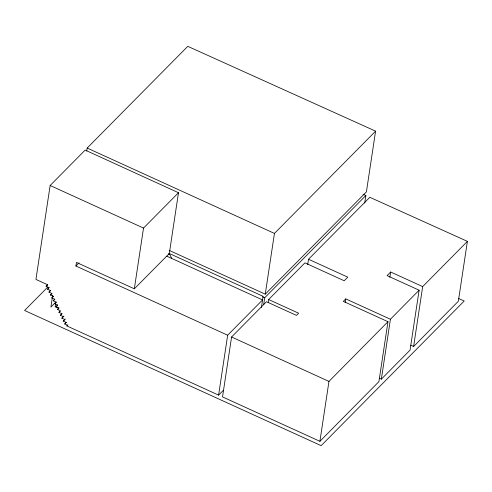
<?xml version="1.0" encoding="UTF-8"?>
<svg xmlns="http://www.w3.org/2000/svg" width="492" height="492" viewBox="0 0 492 492"><rect width="100%" height="100%" fill="white"/><g stroke="black" fill="none" stroke-linecap="round" stroke-linejoin="round"><path stroke-width="0.74" d="M171.69 258.417L169.316 253.485L178.491 192.729L85.159 150.085L50.141 185.49L35.934 279.438L47.595 284.751L46.1 286.344L49.028 287.648L47.533 289.241L50.461 290.544L48.96 292.137L51.888 293.441L50.393 295.028L53.321 296.332L51.826 297.924L54.753 299.228L53.259 300.821L56.186 302.125L54.686 303.712L57.613 305.015L56.119 306.608L59.095 307.912L57.552 309.505L60.479 310.809L58.985 312.395L61.912 313.699L60.411 315.292L63.339 316.596L61.844 318.189L64.772 319.493L63.277 321.085L66.205 322.389L64.71 323.976L67.638 325.28L66.844 325.925L218.602 395.119L223.362 390.31M52.706 295.206L50.91 307.076L55.694 302.236M55.817 302.211L55.129 306.762L58.542 308.318M86.709 151.087L87.17 148.055L187.778 46.34L375.593 131.155L366.405 191.905L265.256 294.161L169.223 250.391M166.856 256.203L262.562 299.935L227.661 335.218L75.909 266.018L76.451 262.421L134.347 288.822M178.491 192.729L143.523 228.067L134.334 288.816L169.316 253.485L263.103 296.338L261.412 307.518M218.602 395.119L227.661 335.218M268.183 302.586L268.638 299.548L298.619 313.213L296.467 315.39L266.486 301.725L231.584 337.002L222.525 396.909L319.905 441.312L378.914 381.614L387.973 321.707L343.318 301.356L345.759 298.89L390.414 319.24L419.116 290.2L387.087 275.606L390.648 272.008L422.671 286.602L467.4 241.357L369.812 197.286L308.509 259.253L307.703 264.561M263.681 304.585L264.714 297.758L365.863 195.502L363.065 194.242M265.256 294.161L274.444 233.417L375.593 131.155M319.905 441.312L328.963 381.405L387.973 321.707M345.187 302.678L345.759 298.89M364.713 203.085L365.863 195.502M389.842 277.316L390.648 272.008M379.258 378.194L381.355 379.147L390.414 319.24M419.116 290.2L410.057 350.107L381.355 379.147M410.826 345.243L413.612 346.509L422.671 286.602M467.4 241.357L458.341 301.264L413.612 346.509M46.1 286.344L47.681 284.751M47.779 287.051L24.6 310.489L321.147 445.66L464.22 301.018L458.636 298.478M47.533 289.241L49.108 287.642M48.96 292.137L50.541 290.538M75.909 266.018L79.064 262.826M50.393 295.028L51.974 293.435M51.826 297.924L53.407 296.325M53.259 300.821L54.833 299.222M54.686 303.712L56.266 302.119M56.119 306.608L57.699 305.009M57.552 309.505L58.603 308.441M58.985 312.395L60.036 311.331M60.411 315.292L61.992 313.699M61.844 318.189L63.948 316.061M63.277 321.085L65.381 318.951M64.71 323.976L66.285 322.383M66.844 325.925L67.896 324.861M268.638 299.548L304.942 262.857L344.228 280.772L347.795 277.162L308.509 259.253M87.17 148.055L274.444 233.417M50.141 185.49L143.523 228.067M168.282 253.804L169.678 254.444M262.617 296.805L264.714 297.758M231.584 337.002L328.963 381.405"/></g></svg>
